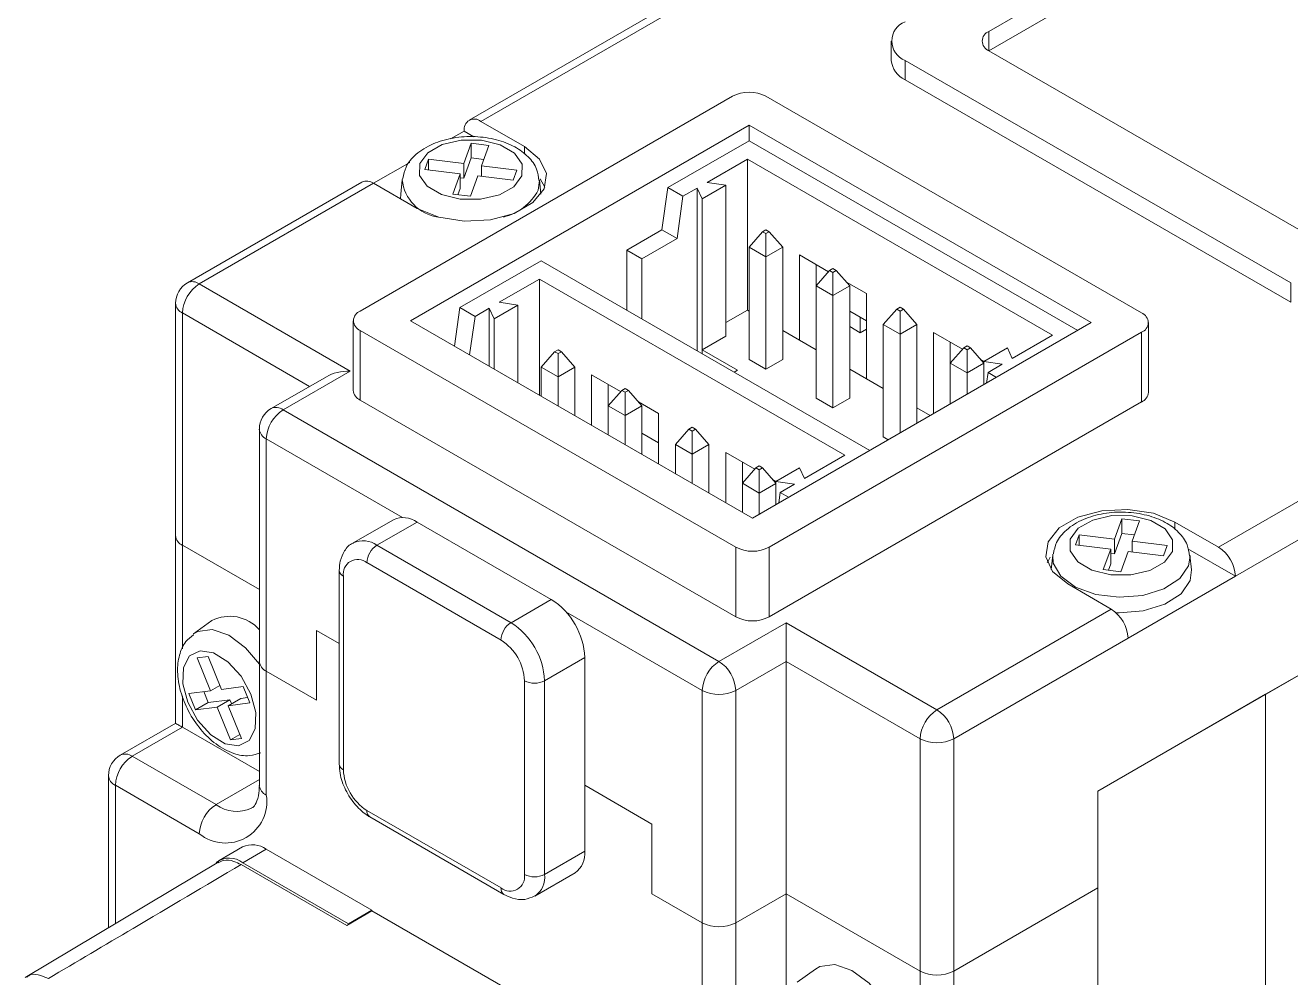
# Model space of a CAD drawing. Header units: millimetres. Extents: x 5 to 415, y -41 to 292.
# Drawn here: x 349.47 to 362.81, y 260.77 to 270.82 of the extents above; entities that cross this region are included whole.
import ezdxf

# ---------------------------------------------------------------- set-up
doc = ezdxf.new("R2010")
doc.units = ezdxf.units.MM

msp = doc.modelspace()

# ---------------------------------------------------------------- linework, layer by layer
at = {"color": 7, "linetype": 'Continuous', "lineweight": 18}
for p, q in [((364.577, 273.61), (359.627, 270.752)), ((364.577, 273.406), (359.627, 270.548)), ((357.434, 271.714), (354.146, 269.816)), ((357.559, 271.701), (354.271, 269.803)), ((358.597, 270.65), (358.597, 270.446)), ((358.743, 270.446), (362.809, 268.099)), ((358.743, 270.446), (358.743, 270.242)), ((359.627, 270.548), (362.986, 268.609)), ((358.743, 270.242), (362.809, 267.895)), ((356.922, 270.069), (352.998, 267.803)), ((361.236, 267.783), (357.276, 270.069)), ((354.73, 269.538), (354.271, 269.803)), ((353.528, 267.701), (357.099, 269.763)), ((354.094, 269.701), (353.952, 269.619)), ((354.198, 269.641), (354.094, 269.701)), ((357.099, 269.763), (360.705, 267.681)), ((357.099, 269.599), (357.099, 269.763)), ((354.169, 269.573), (354.091, 269.358)), ((354.355, 269.55), (354.169, 269.573)), ((354.169, 269.417), (354.169, 269.573)), ((354.277, 269.335), (354.355, 269.55)), ((356.242, 269.105), (357.099, 269.599)), ((357.099, 269.599), (360.564, 267.599)), ((353.719, 269.403), (353.68, 269.296)), ((354.091, 269.358), (353.719, 269.403)), ((353.719, 269.291), (353.719, 269.403)), ((354.169, 269.417), (354.091, 269.203)), ((354.301, 269.401), (354.169, 269.417)), ((356.657, 269.16), (357.081, 269.405)), ((357.081, 269.405), (360.299, 267.548)), ((357.081, 269.405), (357.081, 267.813)), ((353.52, 269.37), (353.139, 269.15)), ((353.68, 269.296), (354.052, 269.251)), ((354.052, 269.251), (353.974, 269.036)), ((354.052, 269.095), (354.052, 269.251)), ((354.091, 269.203), (354.091, 269.358)), ((354.649, 269.29), (354.277, 269.335)), ((354.277, 269.223), (354.277, 269.335)), ((354.61, 269.183), (354.649, 269.29)), ((360.776, 262.741), (372.09, 269.272)), ((362.544, 263.762), (372.09, 269.272)), ((353.014, 269.162), (351.176, 268.101)), ((353.139, 269.15), (351.301, 268.089)), ((353.139, 269.15), (353.599, 268.885)), ((353.441, 269.188), (353.425, 269.034)), ((353.441, 269.188), (353.443, 269.198)), ((354.091, 269.203), (354.052, 269.207)), ((354.16, 269.013), (354.238, 269.228)), ((354.238, 269.228), (354.61, 269.183)), ((354.904, 269.035), (354.888, 269.188)), ((354.888, 269.188), (354.889, 269.178)), ((354.945, 269.109), (354.895, 269.196)), ((356.242, 269.105), (356.18, 268.66)), ((356.401, 269.013), (356.242, 269.105)), ((356.852, 269.13), (356.603, 268.986)), ((356.657, 269.16), (356.852, 269.13)), ((356.852, 267.538), (356.852, 269.13)), ((353.425, 269.034), (353.424, 268.986)), ((353.974, 269.036), (354.16, 269.013)), ((354.052, 269.095), (354.028, 269.029)), ((356.401, 269.013), (356.339, 268.568)), ((356.401, 269.013), (356.551, 269.099)), ((356.603, 268.986), (356.551, 269.099)), ((356.551, 267.385), (356.551, 269.099)), ((356.603, 267.394), (356.603, 268.986)), ((355.809, 268.446), (356.18, 268.66)), ((356.18, 268.66), (356.339, 268.568)), ((357.099, 268.477), (357.241, 268.64)), ((357.276, 268.66), (357.241, 268.64)), ((357.241, 268.64), (357.276, 268.619)), ((357.311, 268.64), (357.276, 268.66)), ((357.276, 268.619), (357.311, 268.64)), ((357.276, 268.375), (357.276, 268.619)), ((357.311, 268.64), (357.453, 268.477)), ((355.809, 268.446), (355.809, 267.813)), ((355.809, 268.446), (355.968, 268.354)), ((355.968, 268.354), (356.339, 268.568)), ((357.276, 268.375), (357.099, 268.477)), ((357.099, 268.477), (357.099, 267.293)), ((357.453, 268.477), (357.276, 268.375)), ((357.453, 268.477), (357.453, 267.293)), ((354.05, 267.839), (354.907, 268.334)), ((354.907, 268.334), (358.372, 266.334)), ((355.968, 268.354), (355.968, 267.721)), ((357.276, 268.375), (357.276, 267.191)), ((357.936, 268.218), (357.629, 268.395)), ((357.629, 268.395), (357.629, 267.497)), ((357.806, 268.293), (357.806, 268.068)), ((357.948, 268.232), (357.806, 268.068)), ((357.983, 268.252), (357.948, 268.232)), ((357.948, 268.232), (357.983, 268.211)), ((358.018, 268.232), (357.983, 268.252)), ((357.983, 268.211), (358.018, 268.232)), ((357.983, 267.966), (357.983, 268.211)), ((358.16, 268.068), (358.018, 268.232)), ((351.301, 268.089), (352.892, 267.17)), ((354.465, 267.895), (354.889, 268.14)), ((354.889, 268.14), (358.107, 266.283)), ((354.889, 268.14), (354.889, 266.915)), ((357.983, 267.966), (357.806, 268.068)), ((357.806, 268.068), (357.806, 266.884)), ((358.16, 268.068), (357.983, 267.966)), ((358.337, 267.987), (358.124, 268.109)), ((358.16, 268.068), (358.16, 266.884)), ((362.809, 267.895), (362.809, 268.099)), ((357.983, 267.966), (357.983, 266.782)), ((358.337, 267.088), (358.337, 267.987)), ((351.051, 267.885), (351.051, 265.435)), ((351.124, 267.783), (351.124, 265.333)), ((354.05, 267.839), (353.993, 267.433)), ((354.209, 267.747), (354.05, 267.839)), ((354.209, 267.747), (354.359, 267.834)), ((354.411, 267.721), (354.359, 267.834)), ((354.359, 267.221), (354.359, 267.834)), ((354.66, 267.865), (354.411, 267.721)), ((354.465, 267.895), (354.66, 267.865)), ((354.66, 267.048), (354.66, 267.865)), ((356.852, 267.681), (357.081, 267.813)), ((357.081, 267.813), (357.099, 267.803)), ((358.16, 267.803), (358.337, 267.701)), ((358.271, 267.739), (358.16, 267.803)), ((358.513, 267.66), (358.655, 267.823)), ((358.69, 267.844), (358.655, 267.823)), ((358.655, 267.823), (358.69, 267.803)), ((358.725, 267.823), (358.69, 267.844)), ((358.69, 267.803), (358.725, 267.823)), ((358.69, 267.803), (358.69, 267.558)), ((358.725, 267.823), (358.867, 267.66)), ((352.925, 267.701), (352.925, 266.966)), ((353.528, 267.701), (357.134, 265.619)), ((354.209, 267.747), (354.152, 267.341)), ((354.411, 267.191), (354.411, 267.721)), ((357.134, 265.619), (360.705, 267.681)), ((358.271, 267.575), (358.16, 267.639)), ((358.271, 267.739), (358.271, 267.575)), ((358.271, 267.739), (358.271, 267.739)), ((358.69, 267.558), (358.513, 267.66)), ((358.513, 267.66), (358.513, 266.476)), ((358.867, 267.66), (358.69, 267.558)), ((358.867, 267.66), (358.867, 266.619)), ((361.309, 266.946), (361.309, 267.681)), ((352.998, 267.599), (356.958, 265.313)), ((352.998, 267.599), (352.998, 266.864)), ((356.852, 267.538), (356.603, 267.394)), ((357.311, 265.313), (361.236, 267.579)), ((357.453, 267.599), (357.629, 267.497)), ((358.271, 267.575), (358.337, 267.613)), ((358.69, 267.558), (358.69, 266.517)), ((359.35, 267.402), (359.044, 267.578)), ((359.044, 267.578), (359.044, 266.721)), ((360.299, 267.548), (359.874, 267.303)), ((361.236, 266.844), (361.236, 267.579)), ((354.907, 267.211), (355.048, 267.374)), ((355.084, 267.395), (355.048, 267.374)), ((355.048, 267.374), (355.084, 267.354)), ((355.119, 267.374), (355.084, 267.395)), ((355.084, 267.354), (355.119, 267.374)), ((355.119, 267.374), (355.261, 267.211)), ((356.603, 267.394), (356.975, 267.18)), ((356.603, 267.355), (356.603, 267.394)), ((357.629, 267.497), (357.806, 267.395)), ((359.22, 267.476), (359.22, 267.252)), ((359.22, 267.252), (359.362, 267.415)), ((359.397, 267.436), (359.362, 267.415)), ((359.362, 267.415), (359.397, 267.395)), ((359.433, 267.415), (359.397, 267.436)), ((359.397, 267.395), (359.433, 267.415)), ((359.397, 267.15), (359.397, 267.395)), ((359.433, 267.415), (359.573, 267.253)), ((359.822, 267.416), (359.573, 267.272)), ((359.874, 267.303), (359.822, 267.416)), ((355.084, 267.109), (355.084, 267.354)), ((357.099, 267.293), (357.276, 267.191)), ((357.276, 267.191), (357.453, 267.293)), ((359.397, 267.15), (359.22, 267.252)), ((359.22, 267.252), (359.22, 266.823)), ((359.573, 267.252), (359.397, 267.15)), ((359.574, 267.272), (359.539, 267.293)), ((359.573, 267.272), (359.768, 267.242)), ((359.573, 267.027), (359.573, 267.272)), ((359.768, 267.242), (359.619, 267.155)), ((352.642, 267.111), (352.06, 266.774)), ((352.892, 267.17), (352.185, 266.762)), ((355.084, 267.109), (354.907, 267.211)), ((354.907, 267.211), (354.907, 266.905)), ((355.261, 267.211), (355.084, 267.109)), ((355.084, 267.109), (355.084, 266.803)), ((355.261, 267.211), (355.261, 266.701)), ((355.744, 266.953), (355.437, 267.129)), ((355.437, 267.129), (355.437, 266.599)), ((356.975, 267.18), (356.94, 267.16)), ((358.16, 267.191), (358.337, 267.088)), ((359.397, 267.15), (359.397, 266.925)), ((359.603, 267.044), (359.619, 267.155)), ((359.707, 267.104), (359.619, 267.155)), ((362.049, 265.313), (365.337, 267.211)), ((355.614, 267.027), (355.614, 266.803)), ((355.791, 266.987), (355.756, 266.966)), ((355.826, 266.966), (355.791, 266.987)), ((358.337, 267.088), (358.513, 266.986)), ((352.998, 266.864), (356.958, 264.578)), ((355.756, 266.966), (355.614, 266.803)), ((355.756, 266.966), (355.791, 266.946)), ((355.791, 266.946), (355.826, 266.966)), ((355.791, 266.701), (355.791, 266.946)), ((355.968, 266.803), (355.826, 266.966)), ((356.144, 266.721), (355.932, 266.844)), ((357.311, 264.578), (361.236, 266.844)), ((357.806, 266.884), (357.983, 266.782)), ((357.983, 266.782), (358.16, 266.884)), ((365.514, 266.905), (362.226, 265.007)), ((352.185, 266.762), (356.781, 264.109)), ((355.791, 266.701), (355.614, 266.803)), ((355.614, 266.803), (355.614, 266.497)), ((355.968, 266.803), (355.791, 266.701)), ((355.968, 266.803), (355.968, 266.293)), ((356.144, 266.191), (356.144, 266.721)), ((358.867, 266.782), (359.008, 266.701)), ((355.791, 266.701), (355.791, 266.395)), ((356.498, 266.578), (356.463, 266.558)), ((356.533, 266.558), (356.498, 266.578)), ((351.935, 266.558), (351.935, 264.108)), ((352.008, 266.456), (352.008, 264.006)), ((355.968, 266.517), (356.144, 266.415)), ((356.321, 266.395), (356.463, 266.558)), ((356.463, 266.558), (356.498, 266.538)), ((356.498, 266.538), (356.533, 266.558)), ((356.498, 266.538), (356.498, 266.293)), ((356.533, 266.558), (356.675, 266.395)), ((358.513, 266.476), (358.566, 266.446)), ((356.498, 266.293), (356.321, 266.395)), ((356.321, 266.395), (356.321, 266.089)), ((356.675, 266.395), (356.498, 266.293)), ((356.675, 266.395), (356.675, 265.885)), ((357.158, 266.136), (356.852, 266.313)), ((356.852, 266.313), (356.852, 265.783)), ((356.498, 266.293), (356.498, 265.987)), ((357.028, 266.211), (357.028, 265.987)), ((357.205, 266.17), (357.17, 266.15)), ((357.241, 266.15), (357.205, 266.17)), ((358.107, 266.283), (357.682, 266.038)), ((357.028, 265.987), (357.17, 266.15)), ((357.17, 266.15), (357.205, 266.129)), ((357.205, 266.129), (357.241, 266.15)), ((357.205, 265.884), (357.205, 266.129)), ((357.241, 266.15), (357.381, 265.987)), ((357.63, 266.15), (357.381, 266.007)), ((357.682, 266.038), (357.63, 266.15)), ((357.205, 265.884), (357.028, 265.987)), ((357.028, 265.987), (357.028, 265.68)), ((357.381, 265.986), (357.205, 265.884)), ((357.382, 266.007), (357.347, 266.027)), ((357.381, 266.007), (357.576, 265.976)), ((357.381, 265.762), (357.381, 266.007)), ((357.576, 265.976), (357.427, 265.89)), ((357.205, 265.884), (357.205, 265.66)), ((357.411, 265.779), (357.427, 265.89)), ((357.515, 265.839), (357.427, 265.89)), ((353.349, 265.603), (352.925, 265.358)), ((353.175, 265.333), (353.599, 265.578)), ((353.599, 265.578), (355.013, 264.762)), ((361.028, 265.613), (360.95, 265.398)), ((361.214, 265.591), (361.028, 265.613)), ((361.028, 265.458), (361.028, 265.613)), ((361.136, 265.376), (361.214, 265.591)), ((362.049, 265.313), (361.589, 265.578)), ((351.051, 265.435), (351.051, 263.454)), ((360.578, 265.443), (360.539, 265.336)), ((360.95, 265.398), (360.578, 265.443)), ((360.578, 265.331), (360.578, 265.443)), ((361.028, 265.458), (360.95, 265.243)), ((360.95, 265.243), (360.95, 265.398)), ((361.16, 265.442), (361.028, 265.458)), ((361.508, 265.331), (361.136, 265.376)), ((361.136, 265.264), (361.136, 265.376)), ((351.935, 264.865), (351.124, 265.333)), ((353.175, 265.333), (354.589, 264.517)), ((356.958, 264.578), (356.958, 265.313)), ((357.311, 265.313), (357.311, 264.578)), ((360.3, 265.229), (360.301, 265.238)), ((360.539, 265.336), (360.911, 265.291)), ((360.911, 265.291), (360.833, 265.076)), ((360.911, 265.136), (360.911, 265.291)), ((360.95, 265.243), (360.911, 265.248)), ((361.019, 265.054), (361.097, 265.268)), ((361.097, 265.268), (361.469, 265.223)), ((361.469, 265.223), (361.508, 265.331)), ((362.226, 265.007), (361.726, 265.295)), ((354.483, 264.333), (353.069, 265.15)), ((360.3, 265.229), (360.284, 265.076)), ((360.911, 265.136), (360.887, 265.07)), ((361.763, 265.074), (361.747, 265.229)), ((361.747, 265.229), (361.748, 265.218)), ((352.777, 265.068), (352.777, 263.027)), ((352.821, 265.007), (352.821, 262.965)), ((360.833, 265.076), (361.019, 265.054)), ((361.094, 264.354), (362.226, 265.007)), ((360.458, 264.925), (360.917, 264.66)), ((354.589, 264.517), (355.013, 264.762)), ((359.079, 263.599), (360.917, 264.66)), ((351.434, 264.539), (351.242, 264.399)), ((352.538, 264.435), (352.777, 264.297)), ((352.538, 263.7), (352.538, 264.435)), ((356.781, 264.109), (357.488, 264.517)), ((357.488, 264.517), (359.079, 263.599)), ((357.488, 264.109), (357.488, 264.517)), ((361.094, 264.354), (359.256, 263.292)), ((351.395, 264.16), (351.28, 264.145)), ((351.28, 264.145), (351.421, 263.799)), ((351.535, 263.814), (351.395, 264.16)), ((351.935, 264.108), (351.935, 262.802)), ((354.942, 263.905), (355.367, 264.149)), ((355.367, 262.108), (355.367, 264.149)), ((357.488, 264.109), (356.958, 263.803)), ((358.902, 263.292), (357.488, 264.109)), ((357.488, 261.659), (357.488, 264.109)), ((352.538, 263.7), (352.008, 264.006)), ((352.008, 264.006), (352.008, 262.7)), ((354.73, 261.863), (354.73, 263.905)), ((354.942, 263.905), (354.942, 261.863)), ((351.421, 263.799), (351.191, 263.77)), ((351.191, 263.77), (351.262, 263.597)), ((351.349, 263.79), (351.396, 263.674)), ((351.518, 263.856), (351.421, 263.799)), ((351.764, 263.844), (351.535, 263.814)), ((351.834, 263.671), (351.764, 263.844)), ((356.604, 261.353), (356.604, 263.803)), ((356.958, 263.803), (356.958, 261.353)), ((351.262, 263.597), (351.396, 263.674)), ((351.396, 263.674), (351.625, 263.704)), ((351.491, 263.627), (351.625, 263.704)), ((351.605, 263.641), (351.74, 263.719)), ((351.605, 263.641), (351.834, 263.671)), ((351.746, 263.296), (351.605, 263.641)), ((351.625, 263.704), (351.642, 263.663)), ((351.74, 263.719), (351.811, 263.728)), ((360.776, 262.741), (362.544, 263.762)), ((362.544, 263.762), (362.544, 255.188)), ((362.544, 263.762), (362.544, 254.698)), ((351.262, 263.597), (351.491, 263.627)), ((351.491, 263.627), (351.631, 263.281)), ((351.053, 263.457), (350.469, 263.12)), ((351.124, 263.414), (350.594, 263.108)), ((351.124, 263.414), (351.935, 262.946)), ((351.729, 263.337), (351.631, 263.281)), ((351.631, 263.281), (351.746, 263.296)), ((358.902, 260.843), (358.902, 263.292)), ((359.256, 263.292), (359.256, 260.843)), ((350.594, 263.108), (351.478, 262.598)), ((350.344, 262.904), (350.344, 261.3)), ((351.301, 262.291), (350.417, 262.802)), ((355.367, 262.802), (356.074, 262.394)), ((360.776, 261.72), (360.776, 262.741)), ((360.776, 262.741), (360.776, 254.167)), ((353.069, 262.537), (354.483, 261.72)), ((353.1, 262.468), (354.514, 261.652)), ((356.074, 262.394), (356.074, 261.659)), ((351.758, 262.153), (351.51, 262.01)), ((351.76, 261.985), (352.008, 262.128)), ((352.008, 262.128), (353.122, 261.485)), ((354.942, 261.863), (355.367, 262.108)), ((351.508, 261.995), (349.467, 260.776)), ((352.856, 261.323), (351.743, 261.966)), ((352.874, 261.342), (351.76, 261.985)), ((354.839, 261.634), (355.263, 261.879)), ((356.604, 261.353), (356.074, 261.659)), ((357.488, 261.659), (356.958, 261.353)), ((358.902, 260.843), (357.488, 261.659)), ((357.488, 260.566), (357.488, 261.659)), ((359.256, 260.843), (360.776, 261.72)), ((360.776, 254.167), (360.776, 261.72)), ((353.122, 261.48), (352.856, 261.323)), ((352.874, 261.342), (353.122, 261.485)), ((353.122, 261.485), (353.122, 261.48)), ((355.42, 260.153), (353.122, 261.48)), ((352.874, 261.333), (352.874, 261.342)), ((356.604, 260.046), (356.604, 261.353)), ((356.958, 261.353), (356.958, 260.046)), ((357.798, 260.865), (357.606, 260.725)), ((358.902, 258.924), (358.902, 260.843)), ((359.256, 260.843), (359.256, 258.72))]:
    msp.add_line(p, q, dxfattribs=at)
at = {"color": 8, "linetype": 'Continuous', "lineweight": 18}
for p, q in [((359.627, 270.752), (359.627, 270.548)), ((354.73, 269.457), (354.73, 269.538)), ((354.889, 269.178), (354.874, 269.077)), ((352.465, 267.008), (351.124, 267.783)), ((353.445, 265.626), (352.008, 266.456)), ((361.589, 265.498), (361.589, 265.578)), ((351.124, 265.333), (351.124, 264.24)), ((356.604, 263.803), (355.167, 264.632)), ((351.124, 263.746), (351.124, 263.414)), ((351.478, 262.598), (351.935, 262.862)), ((350.417, 262.802), (350.417, 261.343))]:
    msp.add_line(p, q, dxfattribs=at)
at = {"color": 7, "linetype": 'Continuous', "lineweight": 18, "flags": 128}
for points in [[(353.599, 268.885), (353.826, 268.793), (354.095, 268.751), (354.372, 268.765), (354.623, 268.833), (354.82, 268.946), (354.937, 269.092), (354.962, 269.252), (354.89, 269.406), (354.73, 269.538)], [(354.703, 269.228), (354.705, 269.352), (354.625, 269.467), (354.475, 269.555), (354.278, 269.604), (354.063, 269.605), (353.864, 269.559), (353.71, 269.472), (353.626, 269.358), (353.624, 269.234), (353.704, 269.119), (353.854, 269.031), (354.052, 268.982), (354.266, 268.981), (354.466, 269.027), (354.619, 269.114), (354.703, 269.228)], [(361.589, 265.578), (361.362, 265.67), (361.093, 265.712), (360.816, 265.698), (360.565, 265.63), (360.368, 265.517), (360.251, 265.371), (360.227, 265.211), (360.298, 265.057), (360.458, 264.925)], [(361.562, 265.268), (361.564, 265.392), (361.484, 265.507), (361.334, 265.596), (361.136, 265.644), (360.922, 265.646), (360.723, 265.599), (360.569, 265.513), (360.485, 265.399), (360.483, 265.275), (360.563, 265.16), (360.713, 265.071), (360.911, 265.022), (361.125, 265.021), (361.324, 265.067), (361.478, 265.154), (361.562, 265.268)], [(360.273, 265.207), (360.251, 265.167), (360.243, 265.15)], [(360.969, 264.621), (361, 264.62), (361.255, 264.641), (361.481, 264.711), (361.653, 264.822), (361.749, 264.96), (361.763, 265.074)], [(351.845, 263.764), (351.742, 263.952), (351.604, 264.105), (351.452, 264.199), (351.31, 264.221), (351.198, 264.166), (351.135, 264.044), (351.129, 263.872), (351.181, 263.677), (351.284, 263.489), (351.422, 263.336), (351.574, 263.241), (351.716, 263.22), (351.828, 263.275), (351.891, 263.397), (351.897, 263.569), (351.845, 263.764)], [(358.647, 260.289), (358.525, 260.519), (358.363, 260.714), (358.181, 260.85), (358.001, 260.912), (357.844, 260.892), (357.798, 260.865)]]:
    msp.add_lwpolyline(points, dxfattribs=at)
at = {"color": 8, "linetype": 'Continuous', "lineweight": 18, "flags": 128}
for points in [[(361.748, 265.218), (361.733, 265.117), (361.639, 264.982), (361.471, 264.874), (361.249, 264.805), (361, 264.785), (360.754, 264.815), (360.54, 264.891), (360.385, 265.006), (360.306, 265.144), (360.3, 265.229)], [(351.236, 264.395), (351.286, 264.425), (351.438, 264.444), (351.613, 264.385), (351.789, 264.253), (351.935, 264.079)]]:
    msp.add_lwpolyline(points, dxfattribs=at)
at = {"color": 7, "linetype": 'Continuous', "lineweight": 18}
for centre, radius, start, end in [((358.821, 270.65), 0.218, 110.7834, 249.2166), ((359.666, 270.65), 0.109, 110.7834, 249.2166), ((358.847, 270.471), 0.251, 185.6948, 245.6253), ((357.099, 269.727), 0.384, 62.6097, 117.3903), ((354.202, 269.719), 0.109, 50.7967, 189.214), ((353.066, 269.048), 0.126, 54.3824, 114.3071), ((351.301, 267.885), 0.25, 119.9973, 180), ((351.508, 267.765), 0.384, 122.6055, 177.3945), ((353.037, 267.701), 0.109, 110.7834, 249.2166), ((361.197, 267.681), 0.109, 290.7834, 69.2166), ((353.05, 266.979), 0.126, 185.6948, 245.6253), ((361.184, 266.958), 0.126, 294.3747, 354.3052), ((352.185, 266.558), 0.25, 119.9973, 180), ((352.392, 266.438), 0.384, 122.6055, 177.3945), ((353.452, 265.374), 0.251, 54.3824, 114.3071), ((351.176, 265.447), 0.126, 185.6948, 245.6253), ((353.299, 265.139), 0.231, 122.6055, 177.3945), ((357.134, 265.654), 0.384, 242.6097, 297.3903), ((361.842, 264.989), 0.384, 2.6055, 57.3945), ((352.972, 265.031), 0.153, 50.7967, 189.214), ((354.599, 264.115), 0.768, 2.6055, 57.3945), ((351.623, 264.168), 0.416, 41.6144, 117.1195), ((357.134, 264.919), 0.384, 242.6097, 297.3903), ((360.71, 264.336), 0.384, 2.6055, 57.3945), ((354.713, 264.323), 0.231, 122.6055, 177.3945), ((354.175, 263.87), 0.768, 2.6055, 57.3945), ((354.193, 263.88), 0.538, 2.6055, 57.3945), ((352.06, 264.121), 0.126, 185.6948, 245.6253), ((356.988, 263.785), 0.384, 122.6055, 177.3945), ((356.574, 263.785), 0.384, 2.6055, 57.3945), ((354.836, 264.109), 0.231, 242.6097, 297.3903), ((356.781, 264.144), 0.384, 242.6097, 297.3903), ((359.286, 263.275), 0.384, 122.6055, 177.3945), ((358.872, 263.275), 0.384, 2.6055, 57.3945), ((359.079, 263.634), 0.384, 242.6097, 297.3903), ((350.594, 262.904), 0.25, 119.9973, 180), ((350.801, 262.784), 0.384, 122.6055, 177.3945), ((353.358, 262.99), 0.538, 182.6055, 237.3945), ((351.577, 262.63), 0.437, 230.7967, 9.214), ((351.685, 262.274), 0.384, 122.6055, 177.3945), ((351.861, 261.924), 0.251, 54.3824, 114.3071), ((351.619, 261.806), 0.229, 51.7474, 127.0327), ((355.122, 262.081), 0.246, 305.0133, 6.2988), ((354.579, 261.839), 0.153, 230.7967, 9.214), ((354.836, 262.068), 0.231, 242.6097, 297.3903), ((356.781, 261.694), 0.384, 242.6097, 297.3903), ((359.079, 261.184), 0.384, 242.6097, 297.3903)]:
    msp.add_arc(centre, radius, start, end, dxfattribs=at)
at = {"color": 8, "linetype": 'Continuous', "lineweight": 18}
for centre, radius, start, end in [((353.877, 269.228), 0.437, 185.2101, 262.609), ((354.378, 269.341), 0.562, 283.4446, 331.9569), ((351.228, 267.987), 0.126, 54.3824, 114.3071), ((351.176, 267.897), 0.126, 185.6948, 245.6253), ((352.111, 266.66), 0.126, 54.3824, 114.3071), ((352.06, 266.57), 0.126, 185.6948, 245.6253), ((353.028, 265.129), 0.252, 54.3952, 114.1601), ((352.852, 265.075), 0.0754, 185.708, 245.6242), ((350.52, 263.006), 0.126, 54.3824, 114.3071), ((352.852, 263.034), 0.0754, 185.6948, 245.6253), ((350.469, 262.916), 0.126, 185.6948, 245.6253), ((352.06, 262.814), 0.126, 185.6948, 245.6253), ((351.698, 262.905), 0.378, 234.411, 293.9795), ((353.142, 262.529), 0.0739, 173.7012, 234.9867), ((354.705, 261.833), 0.24, 303.9071, 7.2708), ((354.558, 261.713), 0.0755, 174.3802, 234.2954)]:
    msp.add_arc(centre, radius, start, end, dxfattribs=at)
at = {"color": 7, "linetype": 'Continuous', "lineweight": 18}
msp.add_ellipse((352.892, 266.966), major_axis=(0.354, 0), ratio=0.577382, start_param=1.570796, end_param=2.356113, dxfattribs=at)
for points, knots in [([(354.882, 269.179), (354.877, 269.219), (354.866, 269.313), (354.772, 269.437), (354.629, 269.543), (354.436, 269.617), (354.21, 269.65), (353.976, 269.635), (353.757, 269.572), (353.587, 269.467), (353.476, 269.338), (353.457, 269.243), (353.448, 269.201)], [0, 0, 0, 0, 0.07302, 0.166669, 0.265637, 0.373822, 0.485185, 0.596773, 0.709929, 0.826658, 0.92505, 1, 1, 1, 1]), ([(361.741, 265.219), (361.736, 265.26), (361.725, 265.353), (361.631, 265.477), (361.488, 265.583), (361.295, 265.657), (361.069, 265.69), (360.835, 265.675), (360.616, 265.613), (360.446, 265.507), (360.335, 265.379), (360.315, 265.283), (360.307, 265.242)], [0, 0, 0, 0, 0.07302, 0.166669, 0.265637, 0.373822, 0.485185, 0.596773, 0.709929, 0.826658, 0.92505, 1, 1, 1, 1]), ([(352.926, 265.358), (352.924, 265.357), (352.885, 265.344), (352.83, 265.276), (352.784, 265.176), (352.779, 265.102), (352.777, 265.068)], [0, 0, 0, 0, 0.014268, 0.372549, 0.714427, 1, 1, 1, 1]), ([(351.24, 264.387), (351.212, 264.365), (351.141, 264.312), (351.085, 264.173), (351.064, 263.996), (351.097, 263.792), (351.182, 263.58), (351.312, 263.384), (351.477, 263.226), (351.652, 263.133), (351.819, 263.101), (351.911, 263.133), (351.951, 263.146)], [0, 0, 0, 0, 0.063739, 0.158385, 0.258488, 0.367884, 0.480437, 0.593224, 0.707608, 0.825621, 0.924983, 1, 1, 1, 1]), ([(351.055, 263.454), (351.054, 263.455), (351.049, 263.457), (351.063, 263.449), (351.086, 263.436), (351.112, 263.421), (351.124, 263.414)], [0, 0, 0, 0, 0.145893, 0.463558, 0.746407, 1, 1, 1, 1]), ([(352.777, 263.027), (352.779, 262.994), (352.784, 262.904), (352.838, 262.75), (352.943, 262.59), (353.04, 262.504), (353.093, 262.472), (353.1, 262.468)], [0, 0, 0, 0, 0.152885, 0.425401, 0.699618, 0.965273, 1, 1, 1, 1]), ([(351.935, 262.802), (351.934, 262.775), (351.931, 262.697), (351.9, 262.607), (351.873, 262.571), (351.855, 262.564), (351.85, 262.562)], [0, 0, 0, 0, 0.1804146, 0.5230905, 0.8730438, 1, 1, 1, 1]), ([(351.743, 261.966), (351.363, 261.742), (350.684, 261.341), (350.008, 260.94), (349.71, 260.764)], [0, 0, 0, 0, 0.5600048, 1, 1, 1, 1]), ([(351.499, 261.983), (351.518, 261.994), (351.565, 262.021), (351.654, 262.01), (351.717, 261.978), (351.743, 261.966)], [0, 0, 0, 0, 0.299747, 0.722127, 1, 1, 1, 1]), ([(354.514, 261.652), (354.543, 261.637), (354.613, 261.603), (354.729, 261.588), (354.803, 261.62), (354.838, 261.635)], [0, 0, 0, 0, 0.280431, 0.668386, 1, 1, 1, 1]), ([(349.71, 260.764), (349.674, 260.78), (349.603, 260.812), (349.523, 260.812), (349.492, 260.786), (349.484, 260.779)], [0, 0, 0, 0, 0.422991, 0.845983, 1, 1, 1, 1])]:
    msp.add_open_spline(points, degree=3, knots=knots, dxfattribs=at)

doc.saveas('drawing.dxf')
